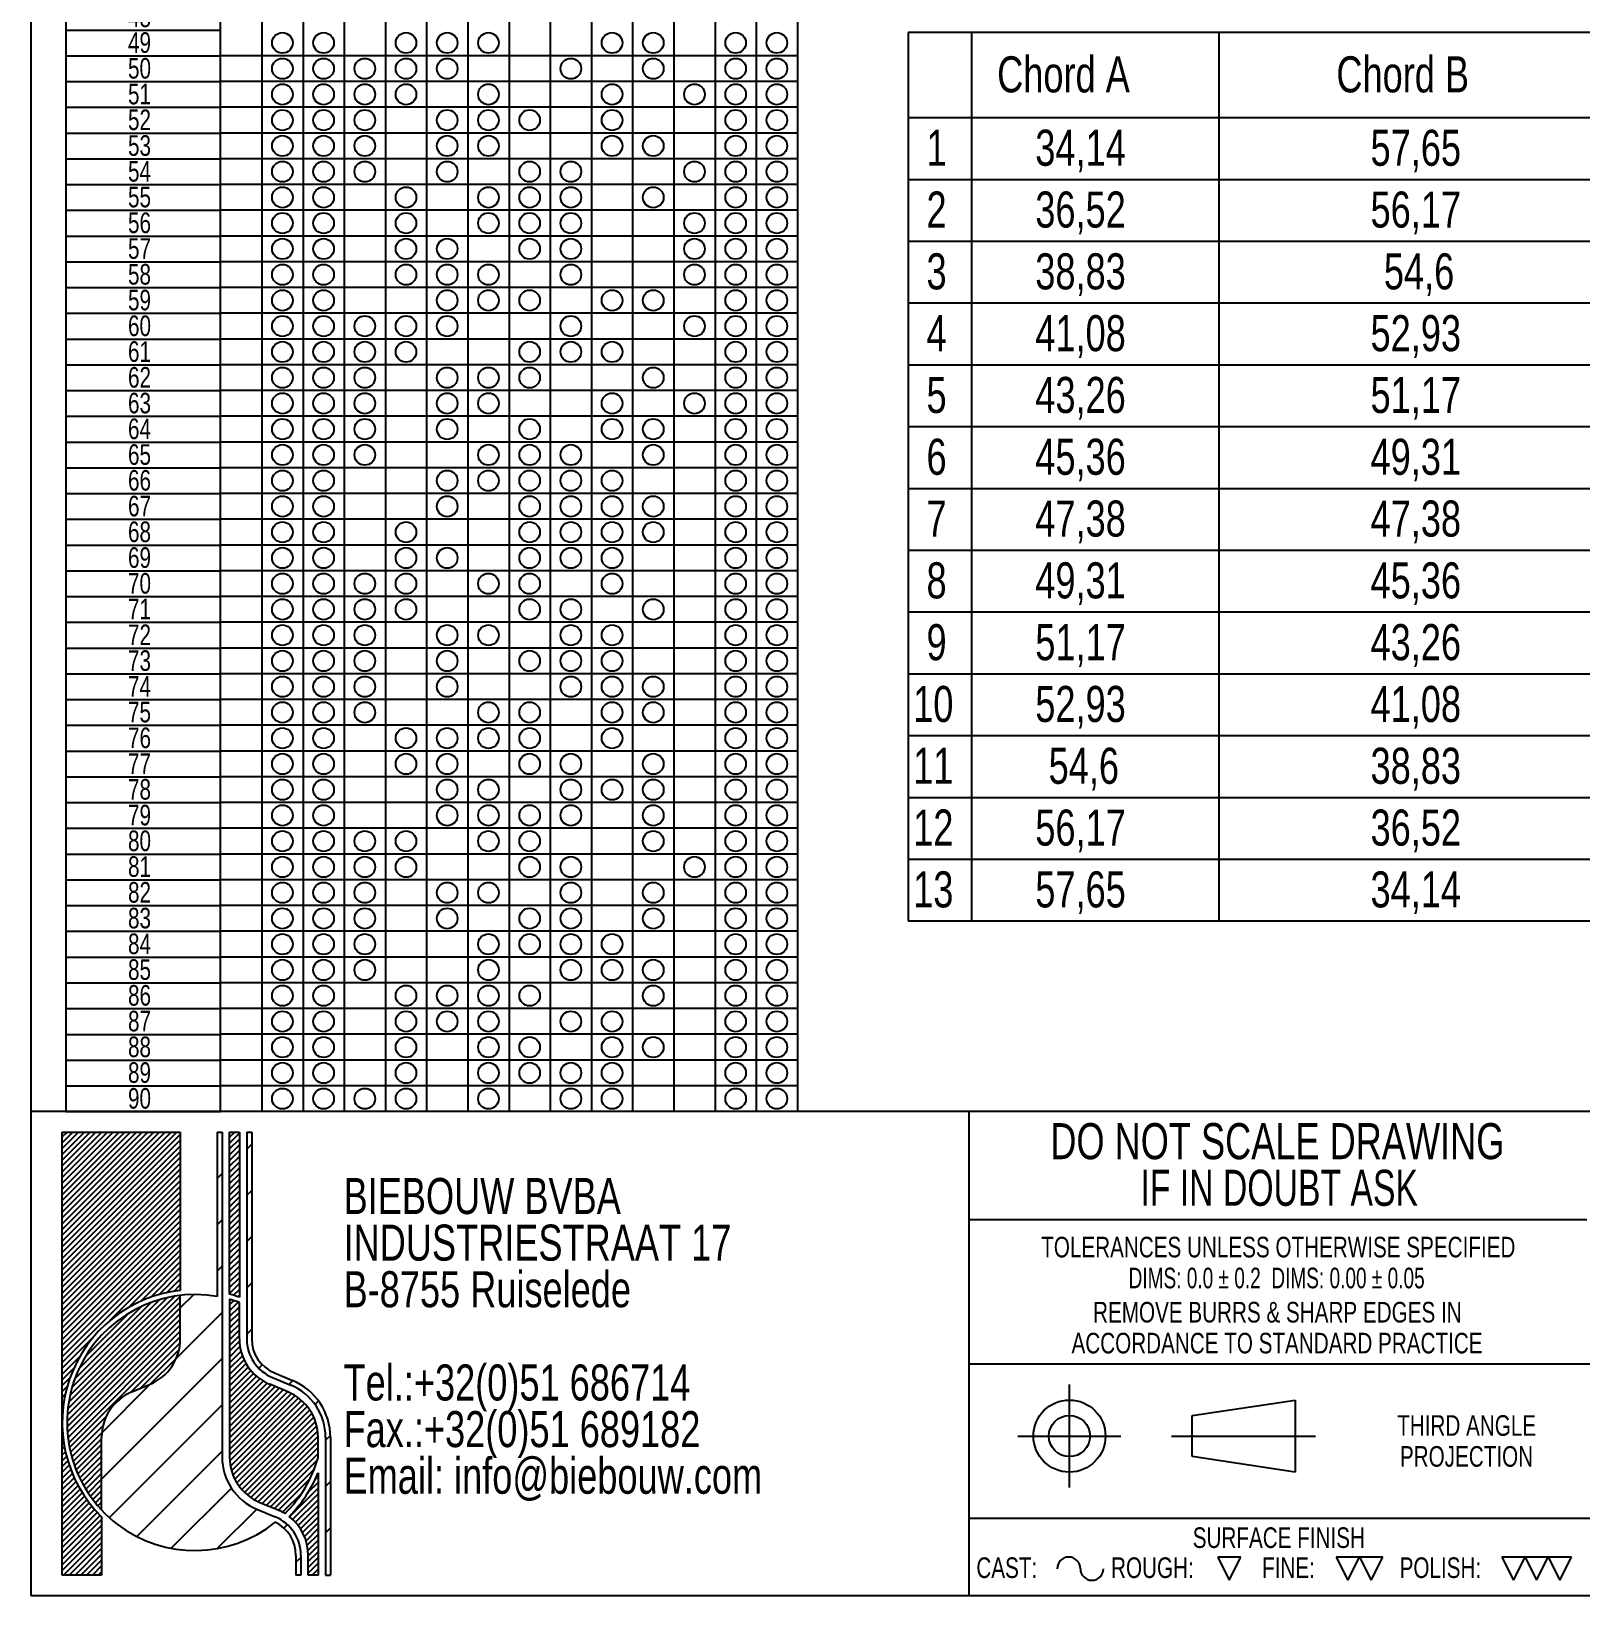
# Model space of a CAD drawing. Header units: millimetres. Extents: x 8 to 412, y 8 to 289.
# Drawn here: x 8 to 158.4, y 8 to 159.9 of the extents above; entities that cross this region are included whole.
import ezdxf

# ---------------------------------------------------------------- set-up
doc = ezdxf.new("R2010")
doc.units = ezdxf.units.MM
doc.layers.add('HATCH', color=3, linetype='Continuous')
doc.layers.add('TEXT', color=2, linetype='Continuous')
doc.layers.add('OUTLINE', color=7, linetype='Continuous', lineweight=25)
doc.styles.add('SLDTEXTSTYLE0', font='TXT', dxfattribs={"width": 0.75})
doc.styles.add('SLDTEXTSTYLE1', font='TXT', dxfattribs={"width": 0.6911764705882353})
doc.styles.add('SLDTEXTSTYLE2', font='TXT', dxfattribs={"width": 0.7})
pattern_1 = [(45, (0, 0), (-0.2806330037834111, 0.2806330037834111), [])]
pattern_2 = [(45.0000000000001, (0, 0), (-2.245064030267292, 2.245064030267284), [])]

# ---------------------------------------------------------------- blocks, each defined once
blk = doc.blocks.new('SW_NOTE_0')
at = {"layer": 'TEXT', "color": 0, "char_height": 3.5, "attachment_point": 1, "style": 'SLDTEXTSTYLE0'}
for s, insert in [('BIEBOUW BVBA', (0, 4.497652582159624)), ('INDUSTRIESTRAAT 17', (0, -0.02804194829763434)), ('B-8755 Ruiselede', (0, -4.553736478754892)), ('Tel.:+32(0)51 686714', (0, -13.60512553966941)), ('Fax.:+32(0)51 689182', (0, -18.13082007012667)), ('Email: info@biebouw.com', (0, -22.65651460058393))]:
    blk.add_mtext(s, dxfattribs=dict(at, insert=insert))
blk = doc.blocks.new('SW_NOTE_1')
at = {"layer": 'TEXT', "color": 0, "char_height": 2, "attachment_point": 2, "style": 'SLDTEXTSTYLE0'}
for s, insert in [('THIRD ANGLE', (8.34375000000001, 2.5700871898055)), ('PROJECTION', (8.329166397452347, -0.4299128362715322))]:
    blk.add_mtext(s, dxfattribs=dict(at, insert=insert))
blk = doc.blocks.new('SW_NOTE_2')
at = {"layer": 'TEXT', "color": 0, "char_height": 2, "attachment_point": 2, "style": 'SLDTEXTSTYLE0'}
for s, insert in [('REMOVE BURRS & SHARP EDGES IN', (21.78125, 2.570087189805503)), ('ACCORDANCE TO STANDARD PRACTICE', (21.7472258657217, -0.4299128362715288))]:
    blk.add_mtext(s, dxfattribs=dict(at, insert=insert))
blk = doc.blocks.new('SW_NOTE_3')
at = {"layer": 'TEXT', "color": 0, "char_height": 2, "attachment_point": 2}
for s, insert, style in [('TOLERANCES UNLESS OTHERWISE SPECIFIED', (27.09375, 2.570087189805503), 'SLDTEXTSTYLE0'), ('DIMS: 0.0 ± 0.2  DIMS: 0.00 ± 0.05', (26.93194648623468, -0.4299128362715288), 'SLDTEXTSTYLE1')]:
    blk.add_mtext(s, dxfattribs=dict(at, insert=insert, style=style))
blk = doc.blocks.new('SW_NOTE_4')
at = {"layer": 'TEXT', "color": 0, "char_height": 3.5, "attachment_point": 2}
for s, insert, style in [('DO NOT SCALE DRAWING', (28.71093750000001, 4.497652582159624), 'SLDTEXTSTYLE0'), ('IF IN DOUBT ASK', (28.89079850912093, -0.02804194829763434), 'SLDTEXTSTYLE2')]:
    blk.add_mtext(s, dxfattribs=dict(at, insert=insert, style=style))
blk = doc.blocks.new('SW_TABLEANNOTATION_0')
at = {"layer": 'TEXT', "color": 0}
for p, q in [((0, 0), (0, -225.0000000000001)), ((15, 0), (0, 0)), ((15, -225.0000000000001), (15, 0)), ((0, -2.500000000000002), (15, -2.500000000000002)), ((0, -5.000000000000004), (15, -5.000000000000004)), ((0, -7.500000000000007), (15, -7.500000000000007)), ((0, -10.00000000000001), (15, -10.00000000000001)), ((0, -12.50000000000001), (15, -12.50000000000001)), ((0, -15.00000000000001), (15, -15.00000000000001)), ((0, -17.50000000000001), (15, -17.50000000000001)), ((0, -20.00000000000002), (15, -20.00000000000002)), ((0, -22.50000000000002), (15, -22.50000000000002)), ((0, -25.00000000000002), (15, -25.00000000000002)), ((0, -27.50000000000002), (15, -27.50000000000002)), ((0, -30.00000000000003), (15, -30.00000000000003)), ((0, -32.50000000000003), (15, -32.50000000000003)), ((0, -35.00000000000003), (15, -35.00000000000003)), ((0, -37.50000000000004), (15, -37.50000000000004)), ((0, -40.00000000000004), (15, -40.00000000000004)), ((0, -42.50000000000004), (15, -42.50000000000004)), ((0, -45.00000000000004), (15, -45.00000000000004)), ((0, -47.50000000000004), (15, -47.50000000000004)), ((0, -50.00000000000004), (15, -50.00000000000004)), ((0, -52.50000000000005), (15, -52.50000000000005)), ((0, -55.00000000000005), (15, -55.00000000000005)), ((0, -57.50000000000005), (15, -57.50000000000005)), ((0, -60.00000000000006), (15, -60.00000000000006)), ((0, -62.50000000000006), (15, -62.50000000000006)), ((0, -65.00000000000006), (15, -65.00000000000006)), ((0, -67.50000000000006), (15, -67.50000000000006)), ((0, -70.00000000000006), (15, -70.00000000000006)), ((0, -72.50000000000007), (15, -72.50000000000007)), ((0, -75.00000000000007), (15, -75.00000000000007)), ((0, -77.50000000000007), (15, -77.50000000000007)), ((0, -80.00000000000007), (15, -80.00000000000007)), ((0, -82.50000000000007), (15, -82.50000000000007)), ((0, -85.00000000000007), (15, -85.00000000000007)), ((0, -87.50000000000007), (15, -87.50000000000007)), ((0, -90.00000000000009), (15, -90.00000000000009)), ((0, -92.50000000000009), (15, -92.50000000000009)), ((0, -95.00000000000009), (15, -95.00000000000009)), ((0, -97.50000000000009), (15, -97.50000000000009)), ((0, -100.0000000000001), (15, -100.0000000000001)), ((0, -102.5000000000001), (15, -102.5000000000001)), ((0, -105.0000000000001), (15, -105.0000000000001)), ((0, -107.5000000000001), (15, -107.5000000000001)), ((0, -110.0000000000001), (15, -110.0000000000001)), ((0, -112.5000000000001), (15, -112.5000000000001)), ((0, -115.0000000000001), (15, -115.0000000000001)), ((0, -117.5000000000001), (15, -117.5000000000001)), ((0, -120.0000000000001), (15, -120.0000000000001)), ((0, -122.5000000000001), (15, -122.5000000000001)), ((0, -125.0000000000001), (15, -125.0000000000001)), ((0, -127.5000000000001), (15, -127.5000000000001)), ((0, -130.0000000000001), (15, -130.0000000000001)), ((0, -132.5000000000001), (15, -132.5000000000001)), ((0, -135.0000000000001), (15, -135.0000000000001)), ((0, -137.5000000000001), (15, -137.5000000000001)), ((0, -140.0000000000001), (15, -140.0000000000001)), ((0, -142.5000000000001), (15, -142.5000000000001)), ((0, -145.0000000000001), (15, -145.0000000000001)), ((0, -147.5000000000001), (15, -147.5000000000001)), ((0, -150.0000000000001), (15, -150.0000000000001)), ((0, -152.5000000000001), (15, -152.5000000000001)), ((0, -155.0000000000001), (15, -155.0000000000001)), ((0, -157.5000000000001), (15, -157.5000000000001)), ((0, -160.0000000000001), (15, -160.0000000000001)), ((0, -162.5000000000001), (15, -162.5000000000001)), ((0, -165.0000000000001), (15, -165.0000000000001)), ((0, -167.5000000000001), (15, -167.5000000000001)), ((0, -170.0000000000001), (15, -170.0000000000001)), ((0, -172.5000000000001), (15, -172.5000000000001)), ((0, -175.0000000000001), (15, -175.0000000000001)), ((0, -177.5000000000002), (15, -177.5000000000002)), ((0, -180.0000000000002), (15, -180.0000000000002)), ((0, -182.5000000000002), (15, -182.5000000000002)), ((0, -185.0000000000002), (15, -185.0000000000002)), ((0, -187.5000000000002), (15, -187.5000000000002)), ((0, -190.0000000000002), (15, -190.0000000000002)), ((0, -192.5000000000002), (15, -192.5000000000002)), ((0, -195.0000000000002), (15, -195.0000000000002)), ((0, -197.5000000000002), (15, -197.5000000000002)), ((0, -200.0000000000002), (15, -200.0000000000002)), ((0, -202.5000000000002), (15, -202.5000000000002)), ((0, -205.0000000000002), (15, -205.0000000000002)), ((0, -207.5000000000002), (15, -207.5000000000002)), ((0, -210.0000000000002), (15, -210.0000000000002)), ((0, -212.5000000000002), (15, -212.5000000000002)), ((0, -215.0000000000002), (15, -215.0000000000002)), ((0, -217.5000000000002), (15, -217.5000000000002)), ((0, -220.0000000000002), (15, -220.0000000000002)), ((0, -222.5000000000002), (15, -222.5000000000002)), ((0, -225.0000000000001), (15, -225.0000000000001))]:
    blk.add_line(p, q, dxfattribs=at)
at = {"layer": 'TEXT', "color": 0, "char_height": 2, "attachment_point": 1, "style": 'SLDTEXTSTYLE0'}
for s, insert in [('01', (6.022222274914384, -0.2134661865327292)), ('02', (6.022222274914384, -2.713466186532731)), ('03', (6.022222274914384, -5.213466186532734)), ('04', (6.022222274914384, -7.713466186532736)), ('05', (6.022222274914384, -10.21346618653274)), ('06', (6.022222274914384, -12.71346618653274)), ('07', (6.022222274914384, -15.21346618653274)), ('08', (6.022222274914384, -17.71346618653275)), ('09', (6.022222274914384, -20.21346618653275)), ('10', (6.022222274914384, -22.71346618653275)), ('11', (6.022222274914384, -25.21346618653275)), ('12', (6.022222274914384, -27.71346618653275)), ('13', (6.022222274914384, -30.21346618653278)), ('14', (6.022222274914384, -32.71346618653278)), ('15', (6.022222274914384, -35.21346618653279)), ('16', (6.022222274914384, -37.71346618653279)), ('17', (6.022222274914384, -40.21346618653279)), ('18', (6.022222274914384, -42.71346618653279)), ('19', (6.022222274914384, -45.2134661865328)), ('20', (6.022222274914384, -47.7134661865328)), ('21', (6.022222274914384, -50.2134661865328)), ('22', (6.022222274914384, -52.71346618653281)), ('23', (6.022222274914384, -55.21346618653281)), ('24', (6.022222274914384, -57.71346618653281)), ('25', (6.022222274914384, -60.21346618653281)), ('26', (6.022222274914384, -62.71346618653281)), ('27', (6.022222274914384, -65.21346618653281)), ('28', (6.022222274914384, -67.71346618653281)), ('29', (6.022222274914384, -70.21346618653281)), ('30', (6.022222274914384, -72.71346618653283)), ('31', (6.022222274914384, -75.21346618653283)), ('32', (6.022222274914384, -77.71346618653283)), ('33', (6.022222274914384, -80.21346618653283)), ('34', (6.022222274914384, -82.71346618653283)), ('35', (6.022222274914384, -85.21346618653283)), ('36', (6.022222274914384, -87.71346618653284)), ('37', (6.022222274914384, -90.21346618653284)), ('38', (6.022222274914384, -92.71346618653284)), ('39', (6.022222274914384, -95.21346618653284)), ('40', (6.022222274914384, -97.71346618653284)), ('41', (6.022222274914384, -100.2134661865328)), ('42', (6.022222274914384, -102.7134661865328)), ('43', (6.022222274914384, -105.2134661865329)), ('44', (6.022222274914384, -107.7134661865329)), ('45', (6.022222274914384, -110.2134661865329)), ('46', (6.022222274914384, -112.7134661865329)), ('47', (6.022222274914384, -115.2134661865329)), ('48', (6.022222274914384, -117.7134661865329)), ('49', (6.022222274914384, -120.2134661865329)), ('50', (6.022222274914384, -122.7134661865329)), ('51', (6.022222274914384, -125.2134661865329)), ('52', (6.022222274914384, -127.7134661865329)), ('53', (6.022222274914384, -130.2134661865329)), ('54', (6.022222274914384, -132.7134661865329)), ('55', (6.022222274914384, -135.2134661865329)), ('56', (6.022222274914384, -137.7134661865329)), ('57', (6.022222274914384, -140.2134661865329)), ('58', (6.022222274914384, -142.7134661865329)), ('59', (6.022222274914384, -145.2134661865329)), ('60', (6.022222274914384, -147.7134661865329)), ('61', (6.022222274914384, -150.2134661865329)), ('62', (6.022222274914384, -152.7134661865329)), ('63', (6.022222274914384, -155.2134661865329)), ('64', (6.022222274914384, -157.7134661865329)), ('65', (6.022222274914384, -160.2134661865329)), ('66', (6.022222274914384, -162.7134661865329)), ('67', (6.022222274914384, -165.2134661865329)), ('68', (6.022222274914384, -167.7134661865329)), ('69', (6.022222274914384, -170.2134661865329)), ('70', (6.022222274914384, -172.7134661865329)), ('71', (6.022222274914384, -175.2134661865329)), ('72', (6.022222274914384, -177.7134661865329)), ('73', (6.022222274914384, -180.2134661865329)), ('74', (6.022222274914384, -182.7134661865329)), ('75', (6.022222274914384, -185.2134661865329)), ('76', (6.022222274914384, -187.7134661865329)), ('77', (6.022222274914384, -190.2134661865329)), ('78', (6.022222274914384, -192.713466186533)), ('79', (6.022222274914384, -195.213466186533)), ('80', (6.022222274914384, -197.713466186533)), ('81', (6.022222274914384, -200.213466186533)), ('82', (6.022222274914384, -202.713466186533)), ('83', (6.022222274914384, -205.213466186533)), ('84', (6.022222274914384, -207.713466186533)), ('85', (6.022222274914384, -210.213466186533)), ('86', (6.022222274914384, -212.713466186533)), ('87', (6.022222274914384, -215.213466186533)), ('88', (6.022222274914384, -217.713466186533)), ('89', (6.022222274914384, -220.213466186533)), ('90', (6.022222274914384, -222.713466186533))]:
    blk.add_mtext(s, dxfattribs=dict(at, insert=insert))
blk = doc.blocks.new('SW_TABLEANNOTATION_2')
at = {"layer": 'TEXT', "color": 0}
for p, q in [((0, 0), (0, -86.25104499876136)), ((71.25833733007312, 0), (0, 0)), ((6.172222387045623, 0), (6.172222387045623, -86.25104499876143)), ((30.17222238704561, 0), (30.17222238704561, -86.25104499876143)), ((71.25833733007312, -86.25104499876136), (71.25833733007312, 0)), ((0, -8.251044998761364), (71.25833733007312, -8.251044998761364)), ((0, -14.25104499876137), (71.25833733007312, -14.25104499876137)), ((0, -20.25104499876138), (71.25833733007312, -20.25104499876138)), ((0, -26.25104499876138), (71.25833733007312, -26.25104499876138)), ((0, -32.25104499876139), (71.25833733007312, -32.25104499876139)), ((0, -38.25104499876139), (71.25833733007312, -38.25104499876139)), ((0, -44.25104499876139), (71.25833733007312, -44.25104499876139)), ((0, -50.2510449987614), (71.25833733007312, -50.2510449987614)), ((0, -56.25104499876141), (71.25833733007312, -56.25104499876141)), ((0, -62.25104499876142), (71.25833733007312, -62.25104499876142)), ((0, -68.25104499876142), (71.25833733007312, -68.25104499876142)), ((0, -74.25104499876143), (71.25833733007312, -74.25104499876143)), ((0, -80.25104499876143), (71.25833733007312, -80.25104499876143)), ((0, -86.25104499876136), (71.25833733007312, -86.25104499876136))]:
    blk.add_line(p, q, dxfattribs=at)
at = {"layer": 'TEXT', "color": 0, "char_height": 3.5, "attachment_point": 1, "style": 'SLDTEXTSTYLE0'}
for s, insert in [('Chord A', (8.651736389845608, -2.305939522406569)), ('Chord B', (41.58125175163149, -2.305939522406569)), ('1', (1.793055596761406, -9.431462021787269)), ('34,14', (12.35347214341163, -9.431462021787269)), ('57,65', (44.89652961492538, -9.431462021787269)), ('2', (1.793055596761406, -15.43146202178727)), ('36,52', (12.35347214341163, -15.43146202178727)), ('56,17', (44.89652961492538, -15.43146202178727)), ('3', (1.793055596761406, -21.43146202178728)), ('38,83', (12.35347214341163, -21.43146202178728)), ('54,6', (46.1895853281021, -21.43146202178728)), ('4', (1.793055596761406, -27.43146202178728)), ('41,08', (12.35347214341163, -27.43146202178728)), ('52,93', (44.89652961492538, -27.43146202178728)), ('43,26', (12.35347214341163, -33.43146202178729)), ('5', (1.793055596761406, -33.43146202178729)), ('51,17', (44.89652961492538, -33.43146202178729)), ('6', (1.793055596761406, -39.4314620217873)), ('45,36', (12.35347214341163, -39.4314620217873)), ('49,31', (44.89652961492538, -39.4314620217873)), ('7', (1.793055596761406, -45.4314620217873)), ('47,38', (12.35347214341163, -45.4314620217873)), ('47,38', (44.89652961492538, -45.4314620217873)), ('8', (1.793055596761406, -51.4314620217873)), ('49,31', (12.35347214341163, -51.4314620217873)), ('45,36', (44.89652961492538, -51.4314620217873)), ('9', (1.793055596761406, -57.43146202178731)), ('51,17', (12.35347214341163, -57.43146202178731)), ('43,26', (44.89652961492538, -57.43146202178731)), ('10', (0.5000000000000004, -63.43146202178732)), ('52,93', (12.35347214341163, -63.43146202178732)), ('41,08', (44.89652961492538, -63.43146202178732)), ('11', (0.5000000000000004, -69.43146202178733)), ('54,6', (13.64652785658836, -69.43146202178733)), ('38,83', (44.89652961492538, -69.43146202178733)), ('12', (0.5000000000000004, -75.43146202178733)), ('56,17', (12.35347214341163, -75.43146202178733)), ('36,52', (44.89652961492538, -75.43146202178733)), ('13', (0.5000000000000004, -81.43146202178733)), ('57,65', (12.35347214341163, -81.43146202178733)), ('34,14', (44.89652961492538, -81.43146202178733))]:
    blk.add_mtext(s, dxfattribs=dict(at, insert=insert))

msp = doc.modelspace()

# ---------------------------------------------------------------- hatches: boundary and pattern name
at = {"layer": 'HATCH'}
h = msp.add_hatch(dxfattribs=at)
h.set_pattern_fill('ANSI31', color=256, scale=0.125, style=0)
h.set_pattern_definition(pattern_1)
edge = h.paths.add_edge_path(flags=0)
edge.add_arc((23.89999999999992, 24.81111111111201), 12.89999999999979, 96.37937020844248, 180, ccw=False)
edge.add_line((22.46666666666652, 37.63123418211034), (22.46666666666652, 53.00000000000038))
edge.add_line((22.46666666666652, 53.00000000000038), (11.0000000000003, 53.0000000000009))
edge.add_line((11.0000000000003, 53.0000000000009), (11.0000000000003, 24.81111111111201))
h = msp.add_hatch(dxfattribs=at)
h.set_pattern_fill('LINE', color=256, angle=45.0000000000001, style=0)
h.set_pattern_definition(pattern_2)
edge = h.paths.add_edge_path(flags=0)
edge.add_line((26.04999999999968, 52.99999999999972), (26.04999999999968, 37.04586100386575))
edge.add_arc((23.89999999999992, 24.81111111111201), 12.42222222222082, 80.03323369975531, 96.62580956481882)
edge.add_line((22.46666666666759, 37.15036394480524), (22.46666666666759, 32.93333333333308))
edge.add_arc((17.6888888888896, 32.93333333333337), 4.77777777777799, 292.6198649480404, 359.9999999999966, ccw=False)
edge.add_line((19.52649572649652, 28.52307692307676), (17.76239316239375, 27.7880341880342))
edge.add_arc((19.60000000000017, 23.37777777777772), 4.777777777777617, 112.6198649480355, 180)
edge.add_line((14.82222222222262, 23.37777777777772), (14.82222222222262, 16.3313967553349))
edge.add_arc((23.89999999999992, 24.81111111111201), 12.42222222222082, 223.049079800242, 308.804006026696)
edge.add_arc((30.11111111111173, 11.91111111111045), 3.583333333333259, -9.094947017729282e-13, 63.95466943930148, ccw=False)
edge.add_line((33.69444444444499, 11.91111111111044), (33.69444444444499, 9.999999999999694))
edge.add_line((33.69444444444499, 9.999999999999694), (34.17222222222257, 9.999999999999694))
edge.add_line((34.17222222222257, 9.999999999999694), (34.17222222222257, 11.91111111111044))
edge.add_arc((30.11111111111173, 11.91111111111045), 4.061111111110832, 8.142219984546603e-13, 67.38013505196902)
edge.add_line((31.67307692307687, 15.65982905982837), (29.90897435897422, 16.39487179487114))
edge.add_arc((32.02222222222206, 21.46666666666652), 5.494444444445089, 179.9999999999946, 247.38013505196182, ccw=False)
edge.add_line((26.52777777777679, 21.46666666666697), (26.52777777777679, 52.99999999999972))
edge.add_line((26.52777777777679, 52.99999999999972), (26.04999999999968, 52.99999999999972))
h = msp.add_hatch(dxfattribs=at)
h.set_pattern_fill('ANSI31', color=256, scale=0.125, style=0)
h.set_pattern_definition(pattern_1)
edge = h.paths.add_edge_path(flags=0)
edge.add_arc((23.89999999999992, 24.81111111111201), 12.89999999999925, 70.52877936550652, 74.97388624088018, ccw=False)
edge.add_line((28.20000000000011, 36.97334774751981), (28.20000000000011, 53.00000000000038))
edge.add_line((28.20000000000011, 53.00000000000038), (27.24444444444407, 53.00000000000038))
edge.add_line((27.24444444444407, 53.00000000000038), (27.24444444444407, 37.27003126327632))
h = msp.add_hatch(dxfattribs=at)
h.set_pattern_fill('LINE', color=256, angle=45.0000000000001, style=0)
h.set_pattern_definition(pattern_2)
edge = h.paths.add_edge_path(flags=0)
edge.add_line((37.03888888888829, 10.00000000000023), (37.03888888888829, 23.37777777777772))
edge.add_arc((31.06666666666602, 23.37777777777772), 5.972222222222335, 0, 67.38013505196155)
edge.add_line((33.36367521367445, 28.89059829059848), (31.59957264957225, 29.62564102564125))
edge.add_arc((32.97777777777722, 32.93333333333326), 3.583333333332774, 180.0000000000091, 247.38013505196, ccw=False)
edge.add_line((29.39444444444467, 32.93333333333269), (29.39444444444467, 52.99999999999894))
edge.add_line((29.39444444444467, 52.99999999999894), (28.9166666666667, 52.99999999999894))
edge.add_line((28.9166666666667, 52.99999999999894), (28.9166666666667, 32.93333333333269))
edge.add_arc((32.97777777777722, 32.93333333333326), 4.061111111110744, 180.0000000000088, 247.3801350519551)
edge.add_line((31.41581196581111, 29.18461538461559), (33.17991452991376, 28.44957264957282))
edge.add_arc((31.06666666666602, 23.37777777777772), 5.494444444444536, -7.958078640513122e-13, 67.3801350519609, ccw=False)
edge.add_line((36.56111111111049, 23.37777777777772), (36.56111111111049, 10.00000000000023))
edge.add_line((36.56111111111049, 10.00000000000023), (37.03888888888829, 10.00000000000023))
h = msp.add_hatch(dxfattribs=at)
h.set_pattern_fill('ANSI31', color=256, scale=0.125, style=0)
h.set_pattern_definition(pattern_1)
edge = h.paths.add_edge_path(flags=0)
edge.add_line((22.46666666666759, 32.93333333333308), (22.46666666666759, 37.15036394480524))
edge.add_arc((23.89999999999992, 24.81111111111201), 12.42222222222082, 96.62580956481882, 223.049079800242)
edge.add_line((14.82222222222262, 16.3313967553349), (14.82222222222262, 23.37777777777772))
edge.add_arc((19.60000000000017, 23.37777777777772), 4.777777777777617, 112.61986494803469, 180, ccw=False)
edge.add_line((17.76239316239375, 27.7880341880342), (19.52649572649652, 28.52307692307676))
edge.add_arc((17.6888888888896, 32.93333333333337), 4.77777777777799, 292.6198649480412, 359.9999999999974)
h = msp.add_hatch(dxfattribs=at)
h.set_pattern_fill('ANSI31', color=256, scale=0.125, style=0)
h.set_pattern_definition(pattern_1)
edge = h.paths.add_edge_path(flags=0)
edge.add_line((28.20000000000011, 32.93333333333326), (28.20000000000011, 36.46536376575504))
edge.add_arc((23.89999999999992, 24.81111111111201), 12.42222222222142, 69.74775325781034, 74.38150172435162)
edge.add_line((27.24444444444407, 36.77465140219116), (27.24444444444407, 21.46666666666697))
edge.add_arc((32.02222222222206, 21.46666666666652), 4.777777777777787, 179.9999999999947, 247.3801350519655)
edge.add_line((30.18461538461569, 17.05641025641013), (31.94871794871878, 16.32136752136736))
edge.add_arc((30.11111111111173, 11.91111111111045), 4.77777777777832, 58.20753195097649, 67.38013505195869, ccw=False)
edge.add_arc((23.89999999999992, 24.81111111111201), 12.42222222222245, 314.6385798455307, 344.0576313943708)
edge.add_line((35.84444444444446, 21.39909530636341), (35.84444444444446, 23.37777777777772))
edge.add_arc((31.06666666666602, 23.37777777777772), 4.777777777778299, 0, 67.3801350519547)
edge.add_line((32.90427350427338, 27.78803418803433), (31.14017094017074, 28.52307692307666))
edge.add_arc((32.97777777777722, 32.93333333333326), 4.777777777777462, 180, 247.3801350519644, ccw=False)
h = msp.add_hatch(dxfattribs=at)
h.set_pattern_fill('ANSI31', color=256, scale=0.125, style=0)
h.set_pattern_definition(pattern_1)
edge = h.paths.add_edge_path(flags=0)
edge.add_arc((23.89999999999992, 24.81111111111201), 12.89999999999979, 180, 225.2750868450694, ccw=False)
edge.add_line((11.0000000000003, 24.81111111111201), (11.0000000000003, 10.00000000000074))
edge.add_line((11.0000000000003, 10.00000000000074), (14.82222222222262, 10.00000000000023))
edge.add_line((14.82222222222262, 10.00000000000023), (14.82222222222262, 15.64574419989162))
h = msp.add_hatch(dxfattribs=at)
h.set_pattern_fill('ANSI31', color=256, scale=0.125, style=0)
h.set_pattern_definition(pattern_1)
edge = h.paths.add_edge_path(flags=0)
edge.add_arc((23.89999999999992, 24.81111111111201), 12.90000000000028, 315.0375474160769, 337.80839343372287, ccw=False)
edge.add_arc((30.11111111111173, 11.91111111111045), 4.777777777777994, -7.958078640513122e-13, 52.378744813339324, ccw=False)
edge.add_line((34.88888888888971, 11.91111111111044), (34.88888888888971, 9.999999999999691))
edge.add_line((34.88888888888971, 9.999999999999691), (35.84444444444446, 10.00000000000023))
edge.add_line((35.84444444444446, 10.00000000000023), (35.84444444444446, 19.93871468701114))

# ---------------------------------------------------------------- linework, layer by layer
at = {"layer": 'OUTLINE'}
for p, q in [((8.000000000000007, 8.000000000000007), (8.000000000000007, 289)), ((26.37540481486587, 55.00252022925675), (26.37540481486587, 280.0025202292567)), ((30.37540481486588, 280.0025202292567), (30.37540481486585, 55.00252022925675)), ((34.37540481486588, 280.0025202292567), (34.37540481486585, 55.00252022925675)), ((38.37540481486589, 280.0025202292567), (38.37540481486586, 55.00252022925675)), ((42.37540481486589, 280.0025202292567), (42.37540481486586, 55.00252022925675)), ((46.3754048148659, 280.0025202292567), (46.37540481486587, 55.00252022925675)), ((50.3754048148659, 280.0025202292567), (50.37540481486587, 55.00252022925675)), ((54.3754048148659, 280.0025202292567), (54.37540481486587, 55.00252022925675)), ((58.3754048148659, 280.0025202292567), (58.37540481486587, 55.00252022925675)), ((62.3754048148659, 280.0025202292567), (62.37540481486587, 55.00252022925675)), ((66.3754048148659, 280.0025202292567), (66.37540481486587, 55.00252022925675)), ((70.3754048148659, 280.0025202292567), (70.37540481486587, 55.00252022925675)), ((74.3754048148659, 280.0025202292567), (74.37540481486587, 55.00252022925675)), ((78.37540481486589, 280.0025202292567), (78.37540481486586, 55.00252022925675)), ((82.3754048148659, 280.0025202292567), (82.37540481486587, 55.00252022925675)), ((82.37540481486592, 157.5025202292567), (26.37540481486587, 157.5025202292567)), ((82.37540481486592, 155.0025202292567), (26.37540481486587, 155.0025202292567)), ((82.37540481486592, 152.5025202292567), (26.37540481486587, 152.5025202292567)), ((82.37540481486592, 150.0025202292567), (26.37540481486587, 150.0025202292567)), ((82.37540481486592, 147.5025202292567), (26.37540481486587, 147.5025202292567)), ((82.37540481486592, 145.0025202292567), (26.37540481486587, 145.0025202292567)), ((82.37540481486592, 142.5025202292567), (26.37540481486587, 142.5025202292567)), ((82.37540481486592, 140.0025202292567), (26.37540481486587, 140.0025202292567)), ((82.37540481486592, 137.5025202292567), (26.37540481486587, 137.5025202292566)), ((82.37540481486592, 135.0025202292567), (26.37540481486587, 135.0025202292566)), ((82.37540481486592, 132.5025202292567), (26.37540481486587, 132.5025202292566)), ((82.37540481486592, 130.0025202292567), (26.37540481486587, 130.0025202292566)), ((82.37540481486592, 127.5025202292567), (26.37540481486587, 127.5025202292566)), ((82.37540481486592, 125.0025202292567), (26.37540481486587, 125.0025202292566)), ((82.37540481486592, 122.5025202292567), (26.37540481486587, 122.5025202292566)), ((82.37540481486592, 120.0025202292567), (26.37540481486587, 120.0025202292566)), ((82.37540481486592, 117.5025202292567), (26.37540481486587, 117.5025202292566)), ((82.37540481486592, 115.0025202292567), (26.37540481486587, 115.0025202292566)), ((82.37540481486592, 112.5025202292567), (26.37540481486587, 112.5025202292566)), ((82.37540481486593, 110.0025202292567), (26.37540481486587, 110.0025202292566)), ((82.37540481486593, 107.5025202292567), (26.37540481486587, 107.5025202292566)), ((82.37540481486593, 105.0025202292567), (26.37540481486587, 105.0025202292566)), ((82.37540481486593, 102.5025202292567), (26.37540481486587, 102.5025202292566)), ((82.37540481486593, 100.0025202292567), (26.37540481486587, 100.0025202292566)), ((82.37540481486593, 97.50252022925667), (26.37540481486587, 97.50252022925662)), ((82.37540481486593, 95.00252022925667), (26.37540481486587, 95.00252022925662)), ((82.37540481486593, 92.50252022925667), (26.37540481486587, 92.50252022925662)), ((82.37540481486593, 90.00252022925667), (26.37540481486587, 90.00252022925662)), ((82.37540481486593, 87.50252022925667), (26.37540481486587, 87.50252022925662)), ((82.37540481486593, 85.00252022925666), (26.37540481486587, 85.00252022925662)), ((82.37540481486593, 82.50252022925666), (26.37540481486587, 82.5025202292566)), ((82.37540481486593, 80.00252022925666), (26.37540481486587, 80.0025202292566)), ((82.37540481486593, 77.50252022925666), (26.37540481486587, 77.5025202292566)), ((82.37540481486593, 75.00252022925666), (26.37540481486587, 75.0025202292566)), ((82.37540481486593, 72.50252022925666), (26.37540481486587, 72.5025202292566)), ((82.37540481486593, 70.00252022925666), (26.37540481486587, 70.0025202292566)), ((82.37540481486593, 67.50252022925665), (26.37540481486587, 67.50252022925659)), ((82.37540481486593, 65.00252022925665), (26.37540481486587, 65.00252022925659)), ((82.37540481486593, 62.50252022925665), (26.37540481486587, 62.50252022925659)), ((82.37540481486593, 60.00252022925665), (26.37540481486587, 60.00252022925659)), ((82.37540481486593, 57.50252022925681), (26.3754048148659, 57.50252022925675)), ((412, 55.00000000000016), (8.000000000000007, 55.00000000000016)), ((82.37540481486587, 55.00252022925675), (26.37540481486587, 55.00252022925675)), ((99.00000000000026, 55.00000000000016), (99.00000000000026, 8.000000000000451)), ((11.0000000000003, 52.99999999999986), (22.46666666666652, 53.00000000000038)), ((11.0000000000003, 10.00000000000075), (11.0000000000003, 52.99999999999986)), ((22.46666666666652, 53.00000000000038), (22.46666666666652, 37.63123418211034)), ((26.04999999999968, 52.99999999999972), (26.52777777777679, 52.99999999999972)), ((26.04999999999968, 52.99999999999972), (26.04999999999968, 37.04586100386575)), ((26.52777777777679, 52.99999999999972), (26.52777777777679, 21.46666666666697)), ((27.24444444444407, 53.00000000000038), (28.20000000000011, 53.00000000000038)), ((27.24444444444407, 37.27003126327632), (27.24444444444407, 53.00000000000038)), ((28.20000000000011, 53.00000000000038), (28.20000000000011, 36.97334774751981)), ((28.9166666666667, 52.99999999999894), (29.39444444444467, 52.99999999999894)), ((28.9166666666667, 52.99999999999894), (28.9166666666667, 32.93333333333268)), ((29.39444444444467, 52.99999999999894), (29.39444444444467, 32.93333333333268)), ((158.9999999999999, 44.50000000000021), (99.00000000000026, 44.50000000000021)), ((22.46666666666759, 32.93333333333308), (22.46666666666759, 37.15036394480524)), ((27.24444444444407, 36.77465140219116), (27.24444444444407, 21.46666666666697)), ((28.20000000000011, 32.93333333333326), (28.20000000000011, 36.46536376575504)), ((99.00000000000026, 30.49999999999997), (412, 30.49999999999997)), ((31.41581196581111, 29.18461538461559), (33.17991452991376, 28.44957264957282)), ((31.59957264957225, 29.62564102564125), (33.36367521367445, 28.89059829059848)), ((17.76239316239375, 27.7880341880342), (19.52649572649652, 28.52307692307676)), ((32.90427350427338, 27.78803418803433), (31.14017094017074, 28.52307692307665)), ((108.7756903829634, 18.50000000000041), (108.7756903829634, 28.50000000000019)), ((120.6745526674716, 25.50000000000008), (130.6745526674718, 27.00000000000014)), ((130.6745526674718, 27.00000000000014), (130.6745526674718, 20.00000000000002)), ((120.6745526674716, 21.50000000000007), (120.6745526674716, 25.50000000000008)), ((14.82222222222262, 16.3313967553349), (14.82222222222262, 23.37777777777772)), ((35.84444444444446, 21.39909530636341), (35.84444444444446, 23.37777777777772)), ((36.56111111111049, 23.37777777777772), (36.56111111111049, 10.00000000000023)), ((37.03888888888829, 23.37777777777772), (37.03888888888829, 10.00000000000023)), ((103.775690382963, 23.5000000000003), (113.7756903829633, 23.5000000000003)), ((118.6745526674713, 23.5000000000003), (132.6745526674716, 23.5000000000003)), ((130.6745526674718, 20.00000000000002), (120.6745526674716, 21.50000000000007)), ((35.84444444444446, 19.93871468701114), (35.84444444444446, 10.00000000000023)), ((30.18461538461569, 17.05641025641013), (31.94871794871878, 16.32136752136736)), ((14.82222222222262, 15.64574419989162), (14.82222222222262, 10.00000000000023)), ((29.90897435897422, 16.39487179487114), (31.67307692307687, 15.65982905982838)), ((311.9999999999999, 15.50000000000029), (99.00000000000026, 15.50000000000029)), ((33.69444444444499, 11.91111111111045), (33.69444444444499, 9.999999999999693)), ((34.17222222222257, 11.91111111111045), (34.17222222222257, 9.999999999999693)), ((34.88888888888971, 9.999999999999693), (34.88888888888971, 11.91111111111045)), ((125.4186458063629, 11.75000000000015), (123.1686458063633, 11.75000000000015)), ((123.1686458063633, 11.75000000000015), (124.2936458063638, 9.500000000000064)), ((124.2936458063638, 9.500000000000064), (125.4186458063629, 11.75000000000015)), ((136.9316093288405, 11.75000000000015), (134.6816093288408, 11.75000000000015)), ((134.6816093288408, 11.75000000000015), (135.8066093288413, 9.500000000000064)), ((135.8066093288413, 9.500000000000064), (136.9316093288405, 11.75000000000015)), ((139.181609328841, 11.75000000000015), (136.9316093288405, 11.75000000000015)), ((136.9316093288405, 11.75000000000015), (138.0566093288409, 9.500000000000064)), ((138.0566093288409, 9.500000000000064), (139.181609328841, 11.75000000000015)), ((152.9999999999996, 11.75000000000015), (150.75, 11.75000000000015)), ((150.75, 11.75000000000015), (151.875, 9.500000000000064)), ((151.875, 9.500000000000064), (152.9999999999996, 11.75000000000015)), ((155.2499999999997, 11.75000000000015), (152.9999999999996, 11.75000000000015)), ((152.9999999999996, 11.75000000000015), (154.1249999999997, 9.500000000000064)), ((154.1249999999997, 9.500000000000064), (155.2499999999997, 11.75000000000015)), ((157.4999999999998, 11.75000000000015), (155.2499999999997, 11.75000000000015)), ((155.2499999999997, 11.75000000000015), (156.3749999999998, 9.500000000000064)), ((156.3749999999998, 9.500000000000064), (157.4999999999998, 11.75000000000015)), ((14.82222222222262, 10.00000000000023), (11.0000000000003, 10.00000000000075)), ((34.17222222222257, 9.999999999999693), (33.69444444444499, 9.999999999999693)), ((35.84444444444446, 10.00000000000023), (34.88888888888971, 9.999999999999693)), ((36.56111111111049, 10.00000000000023), (37.03888888888829, 10.00000000000023)), ((412, 8.000000000000007), (8.000000000000007, 8.000000000000007))]:
    msp.add_line(p, q, dxfattribs=at)
for centre, radius in [((32.37540481486588, 158.7525202292568), 1.000000000000004), ((36.37540481486588, 158.7525202292568), 1), ((44.37540481486587, 158.7525202292568), 1), ((48.37540481486588, 158.7525202292568), 1), ((52.37540481486588, 158.7525202292568), 1), ((64.37540481486587, 158.7525202292568), 0.9999999999999929), ((68.37540481486589, 158.7525202292568), 1), ((76.37540481486587, 158.7525202292568), 1), ((80.37540481486587, 158.7525202292568), 1), ((32.37540481486588, 156.2525202292568), 1.000000000000004), ((36.37540481486588, 156.2525202292568), 1), ((40.37540481486589, 156.2525202292568), 1), ((44.37540481486587, 156.2525202292568), 1), ((48.37540481486588, 156.2525202292568), 1), ((60.37540481486589, 156.2525202292568), 1), ((68.37540481486589, 156.2525202292568), 1), ((76.37540481486587, 156.2525202292568), 1), ((80.37540481486587, 156.2525202292568), 1), ((32.37540481486588, 153.7525202292568), 1.000000000000004), ((36.37540481486588, 153.7525202292568), 1), ((40.37540481486589, 153.7525202292568), 1), ((44.37540481486587, 153.7525202292568), 1), ((52.37540481486588, 153.7525202292568), 1), ((64.37540481486587, 153.7525202292568), 0.9999999999999929), ((72.37540481486589, 153.7525202292568), 1), ((76.37540481486587, 153.7525202292568), 1), ((80.37540481486587, 153.7525202292568), 1), ((32.37540481486588, 151.2525202292568), 1.000000000000004), ((36.37540481486588, 151.2525202292568), 1), ((40.37540481486589, 151.2525202292568), 1), ((48.37540481486588, 151.2525202292568), 1), ((52.37540481486588, 151.2525202292568), 1), ((56.37540481486589, 151.2525202292568), 1), ((64.37540481486587, 151.2525202292568), 0.9999999999999929), ((76.37540481486587, 151.2525202292568), 1), ((80.37540481486587, 151.2525202292568), 1), ((32.37540481486588, 148.7525202292568), 1.000000000000004), ((36.37540481486588, 148.7525202292568), 1), ((40.37540481486589, 148.7525202292568), 1), ((48.37540481486588, 148.7525202292568), 1), ((52.37540481486588, 148.7525202292568), 1), ((64.37540481486587, 148.7525202292568), 0.9999999999999929), ((68.37540481486589, 148.7525202292568), 1), ((76.37540481486587, 148.7525202292568), 1), ((80.37540481486587, 148.7525202292568), 1), ((32.37540481486588, 146.2525202292568), 1.000000000000004), ((36.37540481486588, 146.2525202292568), 1), ((40.37540481486589, 146.2525202292568), 1), ((48.37540481486588, 146.2525202292568), 1), ((56.37540481486589, 146.2525202292568), 1), ((60.37540481486587, 146.2525202292568), 1), ((72.37540481486589, 146.2525202292568), 1), ((76.37540481486587, 146.2525202292568), 1), ((80.37540481486587, 146.2525202292568), 1), ((32.37540481486588, 143.7525202292568), 1.000000000000004), ((36.37540481486588, 143.7525202292568), 1), ((44.37540481486587, 143.7525202292568), 1), ((52.37540481486588, 143.7525202292568), 1), ((56.37540481486589, 143.7525202292568), 1), ((60.37540481486587, 143.7525202292568), 1), ((68.37540481486589, 143.7525202292568), 1), ((76.37540481486587, 143.7525202292568), 1), ((80.37540481486587, 143.7525202292568), 1), ((32.37540481486588, 141.2525202292567), 1.000000000000004), ((36.37540481486588, 141.2525202292567), 1), ((44.37540481486587, 141.2525202292567), 1), ((52.37540481486588, 141.2525202292567), 1), ((56.37540481486589, 141.2525202292567), 1), ((60.37540481486587, 141.2525202292567), 1), ((72.37540481486587, 141.2525202292567), 0.9999999999999858), ((76.37540481486587, 141.2525202292567), 1), ((80.37540481486587, 141.2525202292567), 1), ((32.37540481486588, 138.7525202292567), 1.000000000000004), ((36.37540481486588, 138.7525202292567), 1), ((44.37540481486587, 138.7525202292567), 1), ((48.37540481486588, 138.7525202292567), 1), ((56.37540481486589, 138.7525202292567), 1), ((60.37540481486587, 138.7525202292567), 1), ((72.37540481486587, 138.7525202292567), 0.9999999999999858), ((76.37540481486587, 138.7525202292567), 1), ((80.37540481486587, 138.7525202292567), 1), ((32.37540481486588, 136.2525202292567), 1.000000000000004), ((36.37540481486588, 136.2525202292567), 1), ((44.37540481486587, 136.2525202292567), 1), ((48.37540481486588, 136.2525202292567), 1), ((52.37540481486588, 136.2525202292567), 1), ((60.37540481486587, 136.2525202292567), 1), ((72.37540481486587, 136.2525202292567), 0.9999999999999858), ((76.37540481486587, 136.2525202292567), 1), ((80.37540481486587, 136.2525202292567), 1), ((32.37540481486588, 133.7525202292568), 1.000000000000004), ((36.37540481486588, 133.7525202292568), 1), ((48.37540481486588, 133.7525202292568), 1), ((52.37540481486588, 133.7525202292568), 1), ((56.37540481486589, 133.7525202292568), 1), ((64.37540481486587, 133.7525202292568), 0.9999999999999929), ((68.37540481486589, 133.7525202292568), 1), ((76.37540481486587, 133.7525202292568), 1), ((80.37540481486587, 133.7525202292568), 1), ((32.37540481486588, 131.2525202292568), 1.000000000000004), ((36.37540481486588, 131.2525202292568), 1), ((40.37540481486587, 131.2525202292568), 1), ((44.37540481486587, 131.2525202292568), 1), ((48.37540481486588, 131.2525202292568), 1), ((60.37540481486587, 131.2525202292568), 1), ((72.37540481486587, 131.2525202292568), 0.9999999999999858), ((76.37540481486587, 131.2525202292568), 1), ((80.37540481486587, 131.2525202292568), 1), ((32.37540481486588, 128.7525202292568), 1.000000000000004), ((36.37540481486588, 128.7525202292568), 1), ((40.37540481486587, 128.7525202292568), 1), ((44.37540481486587, 128.7525202292568), 1), ((56.37540481486589, 128.7525202292568), 1), ((60.37540481486587, 128.7525202292568), 1), ((64.37540481486587, 128.7525202292568), 0.9999999999999929), ((76.37540481486587, 128.7525202292568), 1), ((80.37540481486587, 128.7525202292568), 1), ((32.37540481486588, 126.2525202292568), 1.000000000000004), ((36.37540481486588, 126.2525202292568), 1), ((40.37540481486587, 126.2525202292568), 1), ((48.37540481486588, 126.2525202292568), 1), ((52.37540481486588, 126.2525202292568), 1), ((56.37540481486589, 126.2525202292568), 1), ((68.37540481486589, 126.2525202292568), 1), ((76.37540481486587, 126.2525202292568), 1), ((80.37540481486587, 126.2525202292568), 1), ((32.37540481486588, 123.7525202292568), 1.000000000000004), ((36.37540481486588, 123.7525202292568), 1), ((40.37540481486587, 123.7525202292568), 1), ((48.37540481486588, 123.7525202292568), 1), ((52.37540481486588, 123.7525202292568), 1), ((64.37540481486587, 123.7525202292568), 0.9999999999999929), ((72.37540481486587, 123.7525202292568), 1), ((76.37540481486587, 123.7525202292568), 1), ((80.37540481486587, 123.7525202292568), 1), ((32.37540481486588, 121.2525202292568), 1.000000000000004), ((36.37540481486588, 121.2525202292568), 1), ((40.37540481486587, 121.2525202292568), 1), ((48.37540481486588, 121.2525202292568), 1), ((56.37540481486587, 121.2525202292568), 1), ((64.37540481486587, 121.2525202292568), 0.9999999999999929), ((68.37540481486589, 121.2525202292568), 1), ((76.37540481486587, 121.2525202292568), 1), ((80.37540481486587, 121.2525202292568), 1), ((32.37540481486588, 118.7525202292568), 1.000000000000004), ((36.37540481486588, 118.7525202292568), 1), ((40.37540481486587, 118.7525202292568), 1), ((52.37540481486588, 118.7525202292568), 1), ((56.37540481486587, 118.7525202292568), 1), ((60.37540481486587, 118.7525202292568), 1), ((68.37540481486589, 118.7525202292568), 1), ((76.37540481486587, 118.7525202292568), 1), ((80.37540481486587, 118.7525202292568), 1), ((32.37540481486588, 116.2525202292567), 1.000000000000004), ((36.37540481486588, 116.2525202292567), 1), ((48.37540481486588, 116.2525202292567), 1), ((52.37540481486588, 116.2525202292567), 1), ((56.37540481486587, 116.2525202292567), 1), ((60.37540481486587, 116.2525202292567), 1), ((64.37540481486587, 116.2525202292567), 0.9999999999999929), ((76.37540481486587, 116.2525202292567), 1), ((80.37540481486587, 116.2525202292567), 1), ((32.37540481486588, 113.7525202292567), 1.000000000000004), ((36.37540481486588, 113.7525202292567), 1), ((48.37540481486588, 113.7525202292567), 1), ((56.37540481486587, 113.7525202292567), 1), ((60.37540481486587, 113.7525202292567), 1), ((64.37540481486587, 113.7525202292567), 0.9999999999999929), ((68.37540481486589, 113.7525202292567), 1), ((76.37540481486587, 113.7525202292567), 1), ((80.37540481486587, 113.7525202292567), 1), ((32.37540481486588, 111.2525202292567), 1.000000000000004), ((36.37540481486588, 111.2525202292567), 1), ((44.37540481486587, 111.2525202292567), 1), ((56.37540481486587, 111.2525202292567), 1), ((60.37540481486587, 111.2525202292567), 1), ((64.37540481486587, 111.2525202292567), 0.9999999999999929), ((68.37540481486589, 111.2525202292567), 1), ((76.37540481486587, 111.2525202292567), 1), ((80.37540481486587, 111.2525202292567), 1), ((32.37540481486588, 108.7525202292567), 1.000000000000004), ((36.37540481486588, 108.7525202292567), 1), ((44.37540481486587, 108.7525202292567), 1), ((48.37540481486588, 108.7525202292567), 1), ((56.37540481486587, 108.7525202292567), 1), ((60.37540481486587, 108.7525202292567), 1), ((64.37540481486587, 108.7525202292567), 0.9999999999999929), ((76.37540481486587, 108.7525202292567), 1), ((80.37540481486587, 108.7525202292567), 1), ((32.37540481486588, 106.2525202292567), 1.000000000000004), ((36.37540481486588, 106.2525202292567), 1), ((40.37540481486587, 106.2525202292567), 1), ((44.37540481486587, 106.2525202292567), 1), ((52.37540481486588, 106.2525202292567), 1), ((56.37540481486587, 106.2525202292567), 1), ((64.37540481486587, 106.2525202292567), 0.9999999999999929), ((76.37540481486587, 106.2525202292567), 1), ((80.37540481486587, 106.2525202292567), 1), ((32.37540481486588, 103.7525202292567), 1.000000000000004), ((36.37540481486588, 103.7525202292567), 1), ((40.37540481486587, 103.7525202292567), 1), ((44.37540481486587, 103.7525202292567), 1), ((56.37540481486587, 103.7525202292567), 1), ((60.37540481486587, 103.7525202292567), 1), ((68.37540481486589, 103.7525202292567), 1), ((76.37540481486587, 103.7525202292567), 1), ((80.37540481486587, 103.7525202292567), 1), ((32.37540481486588, 101.2525202292568), 1.000000000000004), ((36.37540481486588, 101.2525202292568), 1), ((40.37540481486587, 101.2525202292568), 1), ((48.37540481486588, 101.2525202292568), 1), ((52.37540481486588, 101.2525202292568), 1), ((60.37540481486587, 101.2525202292568), 1), ((64.37540481486587, 101.2525202292568), 0.9999999999999929), ((76.37540481486587, 101.2525202292568), 1), ((80.37540481486587, 101.2525202292568), 1), ((32.37540481486588, 98.75252022925676), 1.000000000000004), ((36.37540481486588, 98.75252022925676), 1), ((40.37540481486587, 98.75252022925676), 1), ((48.37540481486588, 98.75252022925676), 1), ((56.37540481486587, 98.75252022925676), 1), ((60.37540481486587, 98.75252022925676), 1), ((64.37540481486587, 98.75252022925676), 0.9999999999999929), ((76.37540481486587, 98.75252022925676), 1), ((80.37540481486587, 98.75252022925676), 1), ((32.37540481486588, 96.25252022925676), 1.000000000000004), ((36.37540481486588, 96.25252022925676), 1), ((40.37540481486587, 96.25252022925676), 1), ((48.37540481486588, 96.25252022925676), 1), ((60.37540481486587, 96.25252022925676), 1), ((64.37540481486587, 96.25252022925676), 0.9999999999999929), ((68.37540481486587, 96.25252022925676), 1), ((76.37540481486587, 96.25252022925676), 1), ((80.37540481486587, 96.25252022925676), 1), ((32.37540481486588, 93.75252022925676), 1.000000000000004), ((36.37540481486588, 93.75252022925676), 1), ((40.37540481486587, 93.75252022925676), 1), ((52.37540481486587, 93.75252022925676), 1), ((56.37540481486587, 93.75252022925676), 1), ((64.37540481486587, 93.75252022925676), 0.9999999999999929), ((68.37540481486587, 93.75252022925676), 1), ((76.37540481486587, 93.75252022925676), 1), ((80.37540481486587, 93.75252022925676), 1), ((32.37540481486588, 91.25252022925676), 1.000000000000004), ((36.37540481486588, 91.25252022925676), 1), ((44.37540481486587, 91.25252022925676), 1), ((48.37540481486588, 91.25252022925676), 1), ((52.37540481486587, 91.25252022925676), 1), ((56.37540481486587, 91.25252022925676), 1), ((64.37540481486587, 91.25252022925676), 0.9999999999999929), ((76.37540481486587, 91.25252022925676), 1), ((80.37540481486587, 91.25252022925676), 1), ((32.37540481486588, 88.75252022925676), 1.000000000000004), ((36.37540481486588, 88.75252022925676), 1), ((44.37540481486587, 88.75252022925676), 1), ((48.37540481486588, 88.75252022925676), 1), ((56.37540481486587, 88.75252022925676), 1), ((60.37540481486587, 88.75252022925676), 1), ((68.37540481486587, 88.75252022925676), 1), ((76.37540481486587, 88.75252022925676), 1), ((80.37540481486587, 88.75252022925676), 1), ((32.37540481486588, 86.25252022925675), 1.000000000000004), ((36.37540481486588, 86.25252022925675), 1), ((48.37540481486588, 86.25252022925675), 1), ((52.37540481486587, 86.25252022925675), 1), ((60.37540481486587, 86.25252022925675), 1), ((64.37540481486587, 86.25252022925675), 0.9999999999999929), ((68.37540481486587, 86.25252022925675), 1), ((76.37540481486587, 86.25252022925675), 1), ((80.37540481486587, 86.25252022925675), 1), ((32.37540481486588, 83.75252022925675), 1.000000000000004), ((36.37540481486588, 83.75252022925675), 1), ((48.37540481486588, 83.75252022925675), 1), ((52.37540481486587, 83.75252022925675), 1), ((56.37540481486587, 83.75252022925675), 1), ((60.37540481486587, 83.75252022925675), 1), ((68.37540481486587, 83.75252022925675), 1), ((76.37540481486587, 83.75252022925675), 1), ((80.37540481486587, 83.75252022925675), 1), ((32.37540481486588, 81.25252022925675), 1.000000000000004), ((36.37540481486588, 81.25252022925675), 1), ((40.37540481486587, 81.25252022925675), 1), ((44.37540481486587, 81.25252022925675), 1), ((52.37540481486587, 81.25252022925675), 1), ((56.37540481486587, 81.25252022925675), 1), ((68.37540481486587, 81.25252022925675), 1), ((76.37540481486587, 81.25252022925675), 1), ((80.37540481486587, 81.25252022925675), 1), ((32.37540481486587, 78.75252022925675), 1.000000000000004), ((36.37540481486587, 78.75252022925675), 1), ((40.37540481486587, 78.75252022925675), 1), ((44.37540481486586, 78.75252022925675), 1), ((56.37540481486587, 78.75252022925675), 1), ((60.37540481486587, 78.75252022925675), 1), ((72.37540481486587, 78.75252022925675), 1), ((76.37540481486587, 78.75252022925675), 1), ((80.37540481486587, 78.75252022925675), 1), ((32.37540481486587, 76.25252022925675), 1.000000000000004), ((36.37540481486587, 76.25252022925675), 1), ((40.37540481486587, 76.25252022925675), 1), ((48.37540481486587, 76.25252022925675), 1), ((52.37540481486587, 76.25252022925675), 1), ((60.37540481486587, 76.25252022925675), 1), ((68.37540481486587, 76.25252022925675), 1), ((76.37540481486587, 76.25252022925675), 1), ((80.37540481486587, 76.25252022925675), 1), ((32.37540481486587, 73.75252022925675), 1.000000000000004), ((36.37540481486587, 73.75252022925675), 1), ((40.37540481486587, 73.75252022925675), 1), ((48.37540481486587, 73.75252022925675), 1), ((56.37540481486587, 73.75252022925675), 1), ((60.37540481486587, 73.75252022925675), 1), ((68.37540481486587, 73.75252022925675), 1), ((76.37540481486587, 73.75252022925675), 1), ((80.37540481486587, 73.75252022925675), 1), ((32.37540481486587, 71.25252022925673), 1.000000000000004), ((36.37540481486587, 71.25252022925673), 1), ((40.37540481486587, 71.25252022925673), 1), ((52.37540481486587, 71.25252022925673), 1), ((56.37540481486587, 71.25252022925673), 1), ((60.37540481486587, 71.25252022925673), 1), ((64.37540481486587, 71.25252022925673), 0.9999999999999929), ((76.37540481486587, 71.25252022925673), 1), ((80.37540481486587, 71.25252022925673), 1), ((32.37540481486587, 68.75252022925676), 1.000000000000004), ((36.37540481486587, 68.75252022925676), 1), ((40.37540481486587, 68.75252022925676), 1), ((52.37540481486587, 68.75252022925676), 1), ((60.37540481486587, 68.75252022925676), 1), ((64.37540481486587, 68.75252022925676), 0.9999999999999929), ((68.37540481486587, 68.75252022925676), 1), ((76.37540481486587, 68.75252022925676), 1), ((80.37540481486587, 68.75252022925676), 1), ((32.37540481486587, 66.25252022925676), 1.000000000000004), ((36.37540481486587, 66.25252022925676), 1), ((44.37540481486586, 66.25252022925676), 1), ((48.37540481486587, 66.25252022925676), 1), ((52.37540481486587, 66.25252022925676), 1), ((56.37540481486587, 66.25252022925676), 1), ((68.37540481486587, 66.25252022925676), 1), ((76.37540481486587, 66.25252022925676), 1), ((80.37540481486587, 66.25252022925676), 1), ((32.37540481486587, 63.75252022925676), 1.000000000000004), ((36.37540481486587, 63.75252022925676), 1), ((44.37540481486586, 63.75252022925676), 1), ((48.37540481486587, 63.75252022925676), 1), ((52.37540481486587, 63.75252022925676), 1), ((60.37540481486587, 63.75252022925676), 1), ((64.37540481486586, 63.75252022925676), 0.9999999999999929), ((76.37540481486587, 63.75252022925676), 1), ((80.37540481486587, 63.75252022925676), 1), ((32.37540481486587, 61.25252022925676), 1.000000000000004), ((36.37540481486587, 61.25252022925676), 1), ((44.37540481486586, 61.25252022925676), 1), ((52.37540481486587, 61.25252022925676), 1), ((56.37540481486587, 61.25252022925676), 1), ((64.37540481486586, 61.25252022925676), 0.9999999999999929), ((68.37540481486587, 61.25252022925676), 1), ((76.37540481486587, 61.25252022925676), 1), ((80.37540481486587, 61.25252022925676), 1), ((32.37540481486587, 58.75252022925675), 1.000000000000004), ((36.37540481486587, 58.75252022925675), 1), ((44.37540481486586, 58.75252022925675), 1), ((52.37540481486587, 58.75252022925675), 1), ((56.37540481486587, 58.75252022925675), 1), ((60.37540481486587, 58.75252022925675), 1), ((64.37540481486586, 58.75252022925675), 0.9999999999999929), ((76.37540481486587, 58.75252022925675), 1), ((80.37540481486587, 58.75252022925675), 1), ((32.37540481486587, 56.25252022925675), 1.000000000000004), ((36.37540481486587, 56.25252022925675), 1), ((40.37540481486587, 56.25252022925675), 1), ((44.37540481486586, 56.25252022925675), 1), ((52.37540481486587, 56.25252022925675), 1), ((60.37540481486587, 56.25252022925675), 1), ((64.37540481486586, 56.25252022925675), 0.9999999999999929), ((76.37540481486587, 56.25252022925675), 1), ((80.37540481486587, 56.25252022925675), 1), ((108.7756903829634, 23.5000000000003), 3.500000000000284), ((108.7756903829634, 23.5000000000003), 1.999999999999787)]:
    msp.add_circle(centre, radius, dxfattribs=at)
for centre, radius, start, end in [((23.89999999999992, 24.81111111111201), 12.90000000000003, 96.37937020844332, 225.2750868450703), ((23.89999999999992, 24.81111111111201), 12.42222222222082, 80.03323369975531, 308.804006026696), ((23.89999999999992, 24.81111111111201), 12.8999999999993, 70.5287793655073, 74.97388624088094), ((23.89999999999992, 24.81111111111201), 12.42222222222159, 69.74775325781034, 74.38150172435162), ((17.6888888888896, 32.93333333333337), 4.777777777777992, 292.6198649480412, 359.9999999999974), ((32.97777777777722, 32.93333333333326), 4.777777777777822, 180, 247.3801350519653), ((32.97777777777722, 32.93333333333326), 4.06111111111097, 180.000000000009, 247.3801350519551), ((32.97777777777722, 32.93333333333326), 3.583333333333, 180.00000000001, 247.3801350519609), ((31.06666666666602, 23.37777777777772), 5.972222222222404, 0, 67.38013505196155), ((19.60000000000017, 23.37777777777772), 4.777777777777685, 112.6198649480355, 180), ((31.06666666666602, 23.37777777777772), 4.777777777778436, 0, 67.38013505195467), ((31.06666666666602, 23.37777777777772), 5.494444444444606, 0, 67.38013505196169), ((32.02222222222206, 21.46666666666652), 5.494444444445271, 179.9999999999954, 247.3801350519627), ((32.02222222222206, 21.46666666666652), 4.777777777777992, 179.9999999999947, 247.3801350519655), ((23.89999999999992, 24.81111111111201), 12.4222222222225, 314.6385798455306, 344.0576313943708), ((23.89999999999992, 24.81111111111201), 12.9000000000005, 315.0375474160778, 337.8083934337237), ((30.11111111111173, 11.91111111111045), 4.061111111110836, 0, 67.38013505196827), ((30.11111111111173, 11.91111111111045), 4.777777777778329, 58.20753195097727, 67.38013505195956), ((30.11111111111173, 11.91111111111045), 4.77777777777801, 0, 52.37874481334014), ((30.11111111111173, 11.91111111111045), 3.583333333333261, 0, 63.95466943930235), ((108.7083627971968, 10.62500000000011), 1.125000000000043, 0, 180), ((110.9583627971965, 10.62500000000011), 1.125000000000043, 180, 0)]:
    msp.add_arc(centre, radius, start, end, dxfattribs=at)

# ---------------------------------------------------------------- block references
at = {"layer": 'TEXT'}
for name, p in [('SW_TABLEANNOTATION_0', (11.36662138967078, 280.0000000000003)), ('SW_TABLEANNOTATION_2', (93.10774949451972, 159.7544104450803)), ('SW_NOTE_4', (100.2468611209744, 49.38226448464808)), ('SW_NOTE_0', (38.31160759143351, 44.05647200903429)), ('SW_NOTE_3', (101.9558864741677, 40.27512196689548)), ('SW_NOTE_2', (107.1794997065419, 33.953693395467)), ('SW_NOTE_1', (138.9888554330497, 22.95369339546699))]:
    msp.add_blockref(name, p, dxfattribs=at)

# ---------------------------------------------------------------- texts
at = {"layer": 'TEXT', "char_height": 2, "style": 'SLDTEXTSTYLE0'}
for s, insert, attachment_point in [('SURFACE FINISH', (129.1010282843464, 14.63616514665305), 2), ('CAST:', (99.74144781569869, 11.71938222873775), 1), ('ROUGH:', (112.8177506495297, 11.71938222873775), 1), ('FINE:', (127.472204460089, 11.71938222873775), 1), ('POLISH:', (140.8244601770985, 11.71938222873775), 1)]:
    msp.add_mtext(s, dxfattribs=dict(at, insert=insert, attachment_point=attachment_point))

doc.saveas('drawing.dxf')
